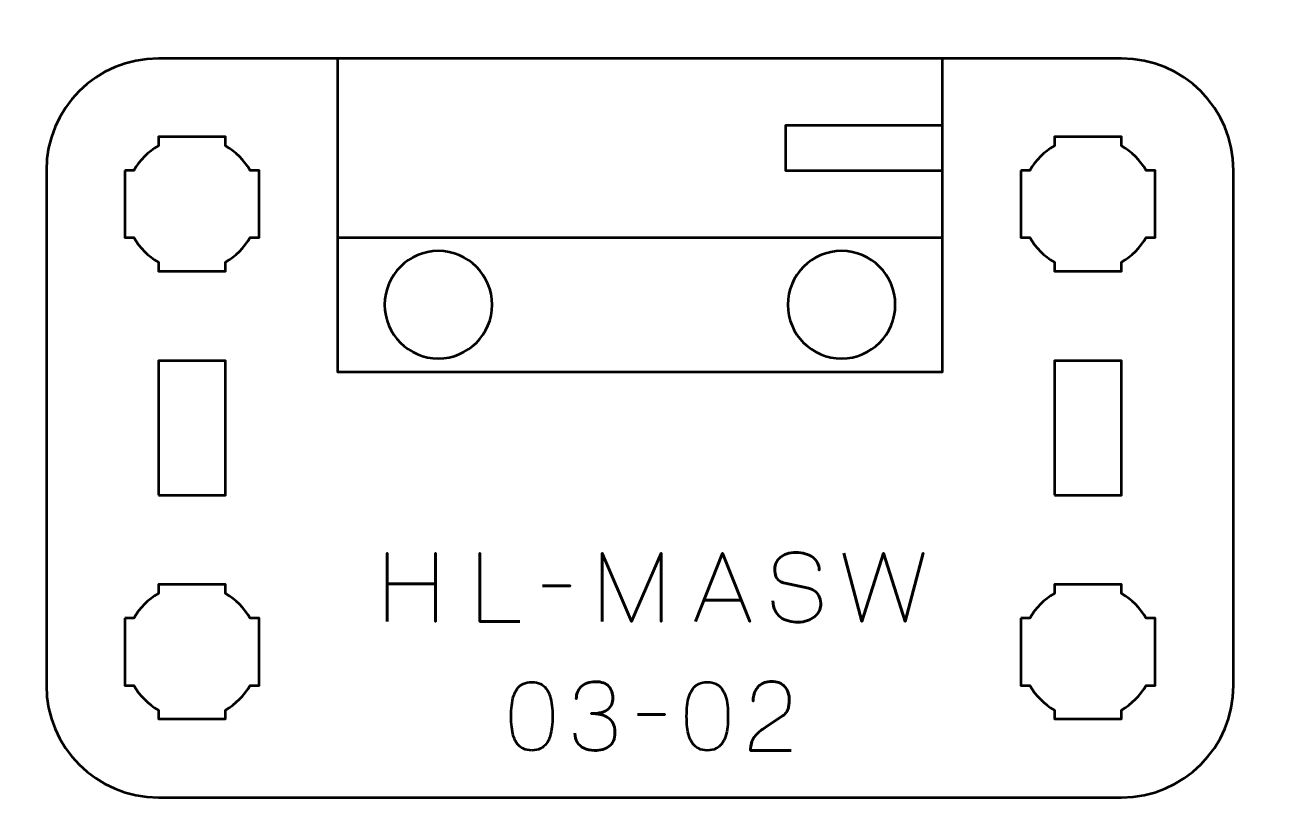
# Model space of a CAD drawing. Header units: centimetres. Extents: x -21 to 0, y -29.7 to 0.
# Drawn here: x -16.95 to -11.4, y -13.38 to -9.85 of the extents above; entities that cross this region are included whole.
import ezdxf

# ---------------------------------------------------------------- set-up
doc = ezdxf.new("R2010")
doc.units = ezdxf.units.CM
doc.header["$MEASUREMENT"] = 0
doc.layers.add('Layer 1', color=7, linetype='Continuous')

msp = doc.modelspace()

# ---------------------------------------------------------------- linework, layer by layer
at = {"layer": 'Layer 1', "lineweight": 53}
for points in [[(-16.35, -11.95), (-16.05, -11.95), (-16.05, -11.35), (-16.35, -11.35), (-16.35, -11.95)], [(-12.35, -11.95), (-12.05, -11.95), (-12.05, -11.35), (-12.35, -11.35), (-12.35, -11.95)]]:
    msp.add_lwpolyline(points, close=True, dxfattribs=at)
at = {"layer": 'Layer 1', "color": 1, "lineweight": 53}
msp.add_open_spline([(-21.00003, -29.19995), (-21.00003, -29.19995), (-21.00003, -2.89992), (-21.00003, -2.89992), (-21.00003, -2.89992), (-21.00003, -2.81709), (-20.93286, -2.74992), (-20.85003, -2.74992), (-20.85003, -2.74992), (-20.7672, -2.74992), (-20.70003, -2.68275), (-20.70003, -2.59992), (-20.70003, -2.59992), (-20.70003, -2.51709), (-20.7672, -2.44992), (-20.85003, -2.44992), (-20.85003, -2.44992), (-20.93286, -2.44992), (-21.00003, -2.38275), (-21.00003, -2.29992), (-21.00003, -2.29992), (-21.00003, -2.21709), (-20.93286, -2.14992), (-20.85003, -2.14992), (-20.85003, -2.14992), (-20.7672, -2.14992), (-20.70003, -2.08275), (-20.70003, -1.99992), (-20.70003, -1.99992), (-20.70003, -1.91709), (-20.7672, -1.84992), (-20.85003, -1.84992), (-20.85003, -1.84992), (-20.93286, -1.84992), (-21.00003, -1.78275), (-21.00003, -1.69992), (-21.00003, -1.69992), (-21.00003, -1.61709), (-20.93286, -1.54992), (-20.85003, -1.54992), (-20.85003, -1.54992), (-20.7672, -1.54992), (-20.70003, -1.48275), (-20.70003, -1.39992), (-20.70003, -1.39992), (-20.70003, -1.31709), (-20.7672, -1.24992), (-20.85003, -1.24992), (-20.85003, -1.24992), (-20.93286, -1.24992), (-21.00003, -1.18275), (-21.00003, -1.09992), (-21.00003, -1.09992), (-21.00003, -1.09992), (-21.00003, -0.49992), (-21.00003, -0.49992), (-21.00003, -0.49992), (-21.00003, -0.22295), (-20.77694, 0.00004), (-20.49994, 0.00004), (-20.49994, 0.00004), (-20.49994, 0.00004), (-0.50008, 0.00004), (-0.50008, 0.00004), (-0.50008, 0.00004), (-0.22294, 0.00004), (0.00002, -0.22295), (0.00002, -0.49992), (0.00002, -0.49992), (0.00002, -0.49992), (0.00002, -29.19995), (0.00002, -29.19995), (0.00002, -29.19995), (0.00002, -29.47695), (-0.22294, -29.70004), (-0.50008, -29.70004), (-0.50008, -29.70004), (-0.50008, -29.70004), (-20.49994, -29.70004), (-20.49994, -29.70004), (-20.49994, -29.70004), (-20.77694, -29.70004), (-21.00003, -29.47695), (-21.00003, -29.19995)], degree=3, knots=[0, 0, 0, 0, 0.047619, 0.047619, 0.047619, 0.047619, 0.0952381, 0.0952381, 0.0952381, 0.0952381, 0.1428571, 0.1428571, 0.1428571, 0.1428571, 0.1904762, 0.1904762, 0.1904762, 0.1904762, 0.2380952, 0.2380952, 0.2380952, 0.2380952, 0.2857143, 0.2857143, 0.2857143, 0.2857143, 0.3333333, 0.3333333, 0.3333333, 0.3333333, 0.3809524, 0.3809524, 0.3809524, 0.3809524, 0.4285714, 0.4285714, 0.4285714, 0.4285714, 0.4761905, 0.4761905, 0.4761905, 0.4761905, 0.5238095, 0.5238095, 0.5238095, 0.5238095, 0.5714286, 0.5714286, 0.5714286, 0.5714286, 0.6190476, 0.6190476, 0.6190476, 0.6190476, 0.6666667, 0.6666667, 0.6666667, 0.6666667, 0.7142857, 0.7142857, 0.7142857, 0.7142857, 0.7619048, 0.7619048, 0.7619048, 0.7619048, 0.8095238, 0.8095238, 0.8095238, 0.8095238, 0.8571429, 0.8571429, 0.8571429, 0.8571429, 0.9047619, 0.9047619, 0.9047619, 0.9047619, 0.952381, 0.952381, 0.952381, 0.952381, 1, 1, 1, 1], dxfattribs=at)
at = {"layer": 'Layer 1', "color": 3, "lineweight": 53}
msp.add_open_spline([(-16.85, -12.8), (-16.85, -12.8), (-16.85, -10.5), (-16.85, -10.5), (-16.85, -10.5), (-16.85, -10.22391), (-16.62609, -10), (-16.35, -10), (-16.35, -10), (-16.35, -10), (-12.05, -10), (-12.05, -10), (-12.05, -10), (-11.77391, -10), (-11.55, -10.22391), (-11.55, -10.5), (-11.55, -10.5), (-11.55, -10.5), (-11.55, -12.8), (-11.55, -12.8), (-11.55, -12.8), (-11.55, -13.07609), (-11.77391, -13.3), (-12.05, -13.3), (-12.05, -13.3), (-12.05, -13.3), (-16.35, -13.3), (-16.35, -13.3), (-16.35, -13.3), (-16.62609, -13.3), (-16.85, -13.07609), (-16.85, -12.8)], degree=3, knots=[0, 0, 0, 0, 0.125, 0.125, 0.125, 0.125, 0.25, 0.25, 0.25, 0.25, 0.375, 0.375, 0.375, 0.375, 0.5, 0.5, 0.5, 0.5, 0.625, 0.625, 0.625, 0.625, 0.75, 0.75, 0.75, 0.75, 0.875, 0.875, 0.875, 0.875, 1, 1, 1, 1], dxfattribs=at)
at = {"layer": 'Layer 1', "color": 5, "lineweight": 53}
for points, knots in [([(-12.85, -10), (-12.85, -10), (-12.85, -11.4), (-12.85, -11.4), (-12.85, -11.4), (-12.85, -11.4), (-15.55, -11.4), (-15.55, -11.4), (-15.55, -11.4), (-15.55, -11.4), (-15.55, -10), (-15.55, -10), (-15.55, -10), (-15.55, -10), (-12.85, -10), (-12.85, -10)], [0, 0, 0, 0, 0.25, 0.25, 0.25, 0.25, 0.5, 0.5, 0.5, 0.5, 0.75, 0.75, 0.75, 0.75, 1, 1, 1, 1]), ([(-12.85, -10), (-12.85, -10), (-12.85, -10.8), (-12.85, -10.8), (-12.85, -10.8), (-12.85, -10.8), (-15.55, -10.8), (-15.55, -10.8), (-15.55, -10.8), (-15.55, -10.8), (-15.55, -10), (-15.55, -10), (-15.55, -10), (-15.55, -10), (-12.85, -10), (-12.85, -10)], [0, 0, 0, 0, 0.25, 0.25, 0.25, 0.25, 0.5, 0.5, 0.5, 0.5, 0.75, 0.75, 0.75, 0.75, 1, 1, 1, 1]), ([(-12.85, -10.3), (-12.85, -10.3), (-12.85, -10.5), (-12.85, -10.5), (-12.85, -10.5), (-12.85, -10.5), (-13.55, -10.5), (-13.55, -10.5), (-13.55, -10.5), (-13.55, -10.5), (-13.55, -10.3), (-13.55, -10.3), (-13.55, -10.3), (-13.55, -10.3), (-12.85, -10.3), (-12.85, -10.3)], [0, 0, 0, 0, 0.25, 0.25, 0.25, 0.25, 0.5, 0.5, 0.5, 0.5, 0.75, 0.75, 0.75, 0.75, 1, 1, 1, 1]), ([(-15.32817, -12.51494), (-15.32817, -12.51494), (-15.32817, -12.34603), (-15.32817, -12.34603), (-15.32817, -12.34603), (-15.32817, -12.34603), (-15.1127, -12.34603), (-15.1127, -12.34603), (-15.1127, -12.34603), (-15.1127, -12.34603), (-15.1127, -12.51494), (-15.1127, -12.51494), (-15.1127, -12.51494), (-15.1127, -12.51494), (-15.1127, -12.21014), (-15.1127, -12.21014), (-15.1127, -12.21014), (-15.1127, -12.21014), (-15.1127, -12.34603), (-15.1127, -12.34603), (-15.1127, -12.34603), (-15.1127, -12.34603), (-15.32817, -12.34603), (-15.32817, -12.34603), (-15.32817, -12.34603), (-15.32817, -12.34603), (-15.32817, -12.21014), (-15.32817, -12.21014), (-15.32817, -12.21014), (-15.32817, -12.21014), (-15.32817, -12.51494), (-15.32817, -12.51494)], [0, 0, 0, 0, 0.125, 0.125, 0.125, 0.125, 0.25, 0.25, 0.25, 0.25, 0.375, 0.375, 0.375, 0.375, 0.5, 0.5, 0.5, 0.5, 0.625, 0.625, 0.625, 0.625, 0.75, 0.75, 0.75, 0.75, 0.875, 0.875, 0.875, 0.875, 1, 1, 1, 1]), ([(-14.73678, -12.51494), (-14.73678, -12.51494), (-14.915, -12.51494), (-14.915, -12.51494), (-14.915, -12.51494), (-14.915, -12.51494), (-14.915, -12.20972), (-14.915, -12.20972), (-14.915, -12.20972), (-14.915, -12.20972), (-14.915, -12.51494), (-14.915, -12.51494), (-14.915, -12.51494), (-14.915, -12.51494), (-14.73678, -12.51494), (-14.73678, -12.51494)], [0, 0, 0, 0, 0.25, 0.25, 0.25, 0.25, 0.5, 0.5, 0.5, 0.5, 0.75, 0.75, 0.75, 0.75, 1, 1, 1, 1]), ([(-14.36891, -12.51494), (-14.36891, -12.51494), (-14.36891, -12.20972), (-14.36891, -12.20972), (-14.36891, -12.20972), (-14.36891, -12.20972), (-14.23768, -12.51494), (-14.23768, -12.51494), (-14.23768, -12.51494), (-14.23768, -12.51494), (-14.10602, -12.20972), (-14.10602, -12.20972), (-14.10602, -12.20972), (-14.10602, -12.20972), (-14.10602, -12.51494), (-14.10602, -12.51494), (-14.10602, -12.51494), (-14.10602, -12.51494), (-14.10602, -12.20972), (-14.10602, -12.20972), (-14.10602, -12.20972), (-14.10602, -12.20972), (-14.23768, -12.51494), (-14.23768, -12.51494), (-14.23768, -12.51494), (-14.23768, -12.51494), (-14.36891, -12.20972), (-14.36891, -12.20972), (-14.36891, -12.20972), (-14.36891, -12.20972), (-14.36891, -12.51494), (-14.36891, -12.51494)], [0, 0, 0, 0, 0.125, 0.125, 0.125, 0.125, 0.25, 0.25, 0.25, 0.25, 0.375, 0.375, 0.375, 0.375, 0.5, 0.5, 0.5, 0.5, 0.625, 0.625, 0.625, 0.625, 0.75, 0.75, 0.75, 0.75, 0.875, 0.875, 0.875, 0.875, 1, 1, 1, 1]), ([(-13.95193, -12.51494), (-13.95193, -12.51494), (-13.83086, -12.20972), (-13.83086, -12.20972), (-13.83086, -12.20972), (-13.83086, -12.20972), (-13.70936, -12.51494), (-13.70936, -12.51494), (-13.70936, -12.51494), (-13.70936, -12.51494), (-13.83086, -12.20972), (-13.83086, -12.20972), (-13.83086, -12.20972), (-13.83086, -12.20972), (-13.95193, -12.51494), (-13.95193, -12.51494)], [0, 0, 0, 0, 0.25, 0.25, 0.25, 0.25, 0.5, 0.5, 0.5, 0.5, 0.75, 0.75, 0.75, 0.75, 1, 1, 1, 1]), ([(-13.60607, -12.42265), (-13.60593, -12.43952), (-13.60297, -12.45398), (-13.59704, -12.46605), (-13.59704, -12.46605), (-13.59118, -12.47804), (-13.583, -12.48785), (-13.5727, -12.49547), (-13.5727, -12.49547), (-13.56233, -12.50302), (-13.5504, -12.50859), (-13.53693, -12.51219), (-13.53693, -12.51219), (-13.52352, -12.51572), (-13.50913, -12.51748), (-13.49389, -12.51748), (-13.49389, -12.51748), (-13.47851, -12.51741), (-13.46468, -12.51515), (-13.45233, -12.51085), (-13.45233, -12.51085), (-13.44005, -12.50654), (-13.42954, -12.50076), (-13.42072, -12.49349), (-13.42072, -12.49349), (-13.41197, -12.48622), (-13.4052, -12.47811), (-13.4004, -12.46908), (-13.4004, -12.46908), (-13.3956, -12.46005), (-13.39306, -12.45081), (-13.39271, -12.44128), (-13.39271, -12.44128), (-13.39229, -12.42879), (-13.39412, -12.41736), (-13.39814, -12.40706), (-13.39814, -12.40706), (-13.40217, -12.39676), (-13.40838, -12.38815), (-13.41677, -12.3811), (-13.41677, -12.3811), (-13.4251, -12.37404), (-13.43561, -12.3691), (-13.44817, -12.36635), (-13.44817, -12.36635), (-13.44817, -12.36635), (-13.55188, -12.34391), (-13.55188, -12.34391), (-13.55188, -12.34391), (-13.56162, -12.34187), (-13.57002, -12.33841), (-13.57693, -12.33361), (-13.57693, -12.33361), (-13.58385, -12.32875), (-13.58921, -12.32204), (-13.59288, -12.31343), (-13.59288, -12.31343), (-13.59655, -12.3049), (-13.59845, -12.29403), (-13.59845, -12.28084), (-13.59845, -12.28084), (-13.59845, -12.27082), (-13.5964, -12.26137), (-13.59224, -12.25248), (-13.59224, -12.25248), (-13.58815, -12.24359), (-13.58208, -12.23575), (-13.57411, -12.22884), (-13.57411, -12.22884), (-13.56614, -12.222), (-13.55626, -12.21663), (-13.54455, -12.21275), (-13.54455, -12.21275), (-13.53276, -12.2088), (-13.51929, -12.20683), (-13.50405, -12.20676), (-13.50405, -12.20676), (-13.48874, -12.20676), (-13.4747, -12.20852), (-13.46186, -12.21205), (-13.46186, -12.21205), (-13.44909, -12.21558), (-13.43801, -12.22066), (-13.4287, -12.22743), (-13.4287, -12.22743), (-13.41938, -12.2342), (-13.41219, -12.24253), (-13.40725, -12.25226), (-13.40725, -12.25226), (-13.40231, -12.26207), (-13.39998, -12.27329), (-13.40033, -12.28592), (-13.40033, -12.28592), (-13.39998, -12.27329), (-13.40231, -12.26207), (-13.40725, -12.25226), (-13.40725, -12.25226), (-13.41219, -12.24253), (-13.41938, -12.2342), (-13.4287, -12.22743), (-13.4287, -12.22743), (-13.43801, -12.22066), (-13.44909, -12.21558), (-13.46186, -12.21205), (-13.46186, -12.21205), (-13.4747, -12.20852), (-13.48874, -12.20676), (-13.50405, -12.20676), (-13.50405, -12.20676), (-13.51929, -12.20683), (-13.53276, -12.2088), (-13.54455, -12.21275), (-13.54455, -12.21275), (-13.55626, -12.21663), (-13.56614, -12.222), (-13.57411, -12.22884), (-13.57411, -12.22884), (-13.58208, -12.23575), (-13.58815, -12.24359), (-13.59224, -12.25248), (-13.59224, -12.25248), (-13.5964, -12.26137), (-13.59845, -12.27082), (-13.59845, -12.28084), (-13.59845, -12.28084), (-13.59845, -12.29403), (-13.59662, -12.3049), (-13.59309, -12.31336), (-13.59309, -12.31336), (-13.58949, -12.3219), (-13.5842, -12.32853), (-13.57728, -12.3334), (-13.57728, -12.3334), (-13.57037, -12.3382), (-13.5619, -12.34173), (-13.55188, -12.34391), (-13.55188, -12.34391), (-13.55188, -12.34391), (-13.44817, -12.36635), (-13.44817, -12.36635), (-13.44817, -12.36635), (-13.43533, -12.3691), (-13.42474, -12.37404), (-13.41642, -12.3811), (-13.41642, -12.3811), (-13.40802, -12.38815), (-13.40188, -12.39676), (-13.39793, -12.40706), (-13.39793, -12.40706), (-13.39405, -12.41736), (-13.39229, -12.42879), (-13.39271, -12.44128), (-13.39271, -12.44128), (-13.39306, -12.45081), (-13.3956, -12.46005), (-13.4004, -12.46908), (-13.4004, -12.46908), (-13.4052, -12.47811), (-13.41197, -12.48622), (-13.42072, -12.49349), (-13.42072, -12.49349), (-13.42954, -12.50076), (-13.44005, -12.50654), (-13.45233, -12.51085), (-13.45233, -12.51085), (-13.46468, -12.51515), (-13.47851, -12.51741), (-13.49389, -12.51748), (-13.49389, -12.51748), (-13.50913, -12.51748), (-13.52352, -12.51572), (-13.53693, -12.51219), (-13.53693, -12.51219), (-13.5504, -12.50859), (-13.56233, -12.50302), (-13.5727, -12.49547), (-13.5727, -12.49547), (-13.583, -12.48785), (-13.59118, -12.47804), (-13.59704, -12.46605), (-13.59704, -12.46605), (-13.60297, -12.45398), (-13.60593, -12.43952), (-13.60607, -12.42265)], [0, 0, 0, 0, 0.0217391, 0.0217391, 0.0217391, 0.0217391, 0.0434783, 0.0434783, 0.0434783, 0.0434783, 0.0652174, 0.0652174, 0.0652174, 0.0652174, 0.0869565, 0.0869565, 0.0869565, 0.0869565, 0.1086957, 0.1086957, 0.1086957, 0.1086957, 0.1304348, 0.1304348, 0.1304348, 0.1304348, 0.1521739, 0.1521739, 0.1521739, 0.1521739, 0.173913, 0.173913, 0.173913, 0.173913, 0.1956522, 0.1956522, 0.1956522, 0.1956522, 0.2173913, 0.2173913, 0.2173913, 0.2173913, 0.2391304, 0.2391304, 0.2391304, 0.2391304, 0.2608696, 0.2608696, 0.2608696, 0.2608696, 0.2826087, 0.2826087, 0.2826087, 0.2826087, 0.3043478, 0.3043478, 0.3043478, 0.3043478, 0.326087, 0.326087, 0.326087, 0.326087, 0.3478261, 0.3478261, 0.3478261, 0.3478261, 0.3695652, 0.3695652, 0.3695652, 0.3695652, 0.3913043, 0.3913043, 0.3913043, 0.3913043, 0.4130435, 0.4130435, 0.4130435, 0.4130435, 0.4347826, 0.4347826, 0.4347826, 0.4347826, 0.4565217, 0.4565217, 0.4565217, 0.4565217, 0.4782609, 0.4782609, 0.4782609, 0.4782609, 0.5, 0.5, 0.5, 0.5, 0.5217391, 0.5217391, 0.5217391, 0.5217391, 0.5434783, 0.5434783, 0.5434783, 0.5434783, 0.5652174, 0.5652174, 0.5652174, 0.5652174, 0.5869565, 0.5869565, 0.5869565, 0.5869565, 0.6086957, 0.6086957, 0.6086957, 0.6086957, 0.6304348, 0.6304348, 0.6304348, 0.6304348, 0.6521739, 0.6521739, 0.6521739, 0.6521739, 0.673913, 0.673913, 0.673913, 0.673913, 0.6956522, 0.6956522, 0.6956522, 0.6956522, 0.7173913, 0.7173913, 0.7173913, 0.7173913, 0.7391304, 0.7391304, 0.7391304, 0.7391304, 0.7608696, 0.7608696, 0.7608696, 0.7608696, 0.7826087, 0.7826087, 0.7826087, 0.7826087, 0.8043478, 0.8043478, 0.8043478, 0.8043478, 0.826087, 0.826087, 0.826087, 0.826087, 0.8478261, 0.8478261, 0.8478261, 0.8478261, 0.8695652, 0.8695652, 0.8695652, 0.8695652, 0.8913043, 0.8913043, 0.8913043, 0.8913043, 0.9130435, 0.9130435, 0.9130435, 0.9130435, 0.9347826, 0.9347826, 0.9347826, 0.9347826, 0.9565217, 0.9565217, 0.9565217, 0.9565217, 0.9782609, 0.9782609, 0.9782609, 0.9782609, 1, 1, 1, 1]), ([(-13.28984, -12.20972), (-13.28984, -12.20972), (-13.20941, -12.51494), (-13.20941, -12.51494), (-13.20941, -12.51494), (-13.20941, -12.51494), (-13.11247, -12.20972), (-13.11247, -12.20972), (-13.11247, -12.20972), (-13.11247, -12.20972), (-13.01552, -12.51494), (-13.01552, -12.51494), (-13.01552, -12.51494), (-13.01552, -12.51494), (-12.93509, -12.20972), (-12.93509, -12.20972), (-12.93509, -12.20972), (-12.93509, -12.20972), (-13.01552, -12.51494), (-13.01552, -12.51494), (-13.01552, -12.51494), (-13.01552, -12.51494), (-13.11247, -12.20972), (-13.11247, -12.20972), (-13.11247, -12.20972), (-13.11247, -12.20972), (-13.20941, -12.51494), (-13.20941, -12.51494), (-13.20941, -12.51494), (-13.20941, -12.51494), (-13.28984, -12.20972), (-13.28984, -12.20972)], [0, 0, 0, 0, 0.125, 0.125, 0.125, 0.125, 0.25, 0.25, 0.25, 0.25, 0.375, 0.375, 0.375, 0.375, 0.5, 0.5, 0.5, 0.5, 0.625, 0.625, 0.625, 0.625, 0.75, 0.75, 0.75, 0.75, 0.875, 0.875, 0.875, 0.875, 1, 1, 1, 1]), ([(-14.63476, -12.35534), (-14.63476, -12.35534), (-14.51157, -12.35534), (-14.51157, -12.35534), (-14.51157, -12.35534), (-14.51157, -12.35534), (-14.63476, -12.35534), (-14.63476, -12.35534)], [0, 0, 0, 0, 0.5, 0.5, 0.5, 0.5, 1, 1, 1, 1]), ([(-13.91383, -12.41884), (-13.91383, -12.41884), (-13.74789, -12.41884), (-13.74789, -12.41884), (-13.74789, -12.41884), (-13.74789, -12.41884), (-13.91383, -12.41884), (-13.91383, -12.41884)], [0, 0, 0, 0, 0.5, 0.5, 0.5, 0.5, 1, 1, 1, 1]), ([(-14.6828, -13.09025), (-14.66799, -13.09018), (-14.65522, -13.08757), (-14.64456, -13.08249), (-14.64456, -13.08249), (-14.63398, -13.07741), (-14.62516, -13.07014), (-14.61811, -13.0609), (-14.61811, -13.0609), (-14.61112, -13.05159), (-14.60562, -13.04058), (-14.60153, -13.02788), (-14.60153, -13.02788), (-14.5975, -13.01518), (-14.59461, -13.00128), (-14.59299, -12.98604), (-14.59299, -12.98604), (-14.59129, -12.9708), (-14.59045, -12.95478), (-14.59052, -12.93785), (-14.59052, -12.93785), (-14.59045, -12.92099), (-14.59129, -12.90497), (-14.59299, -12.8898), (-14.59299, -12.8898), (-14.59461, -12.87463), (-14.5975, -12.86066), (-14.60153, -12.84796), (-14.60153, -12.84796), (-14.60562, -12.83533), (-14.61112, -12.82433), (-14.61811, -12.81494), (-14.61811, -12.81494), (-14.62516, -12.80563), (-14.63398, -12.79836), (-14.64456, -12.79328), (-14.64456, -12.79328), (-14.65522, -12.78813), (-14.66799, -12.78552), (-14.6828, -12.78545), (-14.6828, -12.78545), (-14.69762, -12.78552), (-14.71039, -12.78813), (-14.72105, -12.79328), (-14.72105, -12.79328), (-14.73163, -12.79836), (-14.74045, -12.80563), (-14.7475, -12.81494), (-14.7475, -12.81494), (-14.75449, -12.82433), (-14.75999, -12.83533), (-14.76408, -12.84796), (-14.76408, -12.84796), (-14.76811, -12.86066), (-14.771, -12.87463), (-14.77262, -12.8898), (-14.77262, -12.8898), (-14.77431, -12.90497), (-14.77516, -12.92099), (-14.77509, -12.93785), (-14.77509, -12.93785), (-14.77516, -12.95478), (-14.77431, -12.9708), (-14.77262, -12.98604), (-14.77262, -12.98604), (-14.771, -13.00128), (-14.76811, -13.01518), (-14.76408, -13.02788), (-14.76408, -13.02788), (-14.75999, -13.04058), (-14.75449, -13.05159), (-14.7475, -13.0609), (-14.7475, -13.0609), (-14.74045, -13.07014), (-14.73163, -13.07741), (-14.72105, -13.08249), (-14.72105, -13.08249), (-14.71039, -13.08757), (-14.69762, -13.09018), (-14.6828, -13.09025)], [0, 0, 0, 0, 0.05, 0.05, 0.05, 0.05, 0.1, 0.1, 0.1, 0.1, 0.15, 0.15, 0.15, 0.15, 0.2, 0.2, 0.2, 0.2, 0.25, 0.25, 0.25, 0.25, 0.3, 0.3, 0.3, 0.3, 0.35, 0.35, 0.35, 0.35, 0.4, 0.4, 0.4, 0.4, 0.45, 0.45, 0.45, 0.45, 0.5, 0.5, 0.5, 0.5, 0.55, 0.55, 0.55, 0.55, 0.6, 0.6, 0.6, 0.6, 0.65, 0.65, 0.65, 0.65, 0.7, 0.7, 0.7, 0.7, 0.75, 0.75, 0.75, 0.75, 0.8, 0.8, 0.8, 0.8, 0.85, 0.85, 0.85, 0.85, 0.9, 0.9, 0.9, 0.9, 0.95, 0.95, 0.95, 0.95, 1, 1, 1, 1]), ([(-14.6828, -13.09025), (-14.66799, -13.09018), (-14.65522, -13.08757), (-14.64456, -13.08249), (-14.64456, -13.08249), (-14.63398, -13.07741), (-14.62516, -13.07014), (-14.61811, -13.0609), (-14.61811, -13.0609), (-14.61112, -13.05159), (-14.60562, -13.04058), (-14.60153, -13.02788), (-14.60153, -13.02788), (-14.5975, -13.01518), (-14.59461, -13.00128), (-14.59299, -12.98604), (-14.59299, -12.98604), (-14.59129, -12.9708), (-14.59045, -12.95478), (-14.59052, -12.93785), (-14.59052, -12.93785), (-14.59045, -12.92099), (-14.59129, -12.90497), (-14.59299, -12.8898), (-14.59299, -12.8898), (-14.59461, -12.87463), (-14.5975, -12.86066), (-14.60153, -12.84796), (-14.60153, -12.84796), (-14.60562, -12.83533), (-14.61112, -12.82433), (-14.61811, -12.81494), (-14.61811, -12.81494), (-14.62516, -12.80563), (-14.63398, -12.79836), (-14.64456, -12.79328), (-14.64456, -12.79328), (-14.65522, -12.78813), (-14.66799, -12.78552), (-14.6828, -12.78545), (-14.6828, -12.78545), (-14.69762, -12.78552), (-14.71039, -12.78813), (-14.72105, -12.79328), (-14.72105, -12.79328), (-14.73163, -12.79836), (-14.74045, -12.80563), (-14.7475, -12.81494), (-14.7475, -12.81494), (-14.75449, -12.82433), (-14.75999, -12.83533), (-14.76408, -12.84796), (-14.76408, -12.84796), (-14.76811, -12.86066), (-14.771, -12.87463), (-14.77262, -12.8898), (-14.77262, -12.8898), (-14.77431, -12.90497), (-14.77516, -12.92099), (-14.77509, -12.93785), (-14.77509, -12.93785), (-14.77516, -12.95478), (-14.77431, -12.9708), (-14.77262, -12.98604), (-14.77262, -12.98604), (-14.771, -13.00128), (-14.76811, -13.01518), (-14.76408, -13.02788), (-14.76408, -13.02788), (-14.75999, -13.04058), (-14.75449, -13.05159), (-14.7475, -13.0609), (-14.7475, -13.0609), (-14.74045, -13.07014), (-14.73163, -13.07741), (-14.72105, -13.08249), (-14.72105, -13.08249), (-14.71039, -13.08757), (-14.69762, -13.09018), (-14.6828, -13.09025)], [0, 0, 0, 0, 0.05, 0.05, 0.05, 0.05, 0.1, 0.1, 0.1, 0.1, 0.15, 0.15, 0.15, 0.15, 0.2, 0.2, 0.2, 0.2, 0.25, 0.25, 0.25, 0.25, 0.3, 0.3, 0.3, 0.3, 0.35, 0.35, 0.35, 0.35, 0.4, 0.4, 0.4, 0.4, 0.45, 0.45, 0.45, 0.45, 0.5, 0.5, 0.5, 0.5, 0.55, 0.55, 0.55, 0.55, 0.6, 0.6, 0.6, 0.6, 0.65, 0.65, 0.65, 0.65, 0.7, 0.7, 0.7, 0.7, 0.75, 0.75, 0.75, 0.75, 0.8, 0.8, 0.8, 0.8, 0.85, 0.85, 0.85, 0.85, 0.9, 0.9, 0.9, 0.9, 0.95, 0.95, 0.95, 0.95, 1, 1, 1, 1]), ([(-14.49019, -13.01363), (-14.49012, -13.02887), (-14.48659, -13.04213), (-14.47961, -13.05363), (-14.47961, -13.05363), (-14.47262, -13.06506), (-14.46267, -13.07402), (-14.44969, -13.08044), (-14.44969, -13.08044), (-14.43671, -13.08686), (-14.42112, -13.09011), (-14.40298, -13.09025), (-14.40298, -13.09025), (-14.38937, -13.09025), (-14.37702, -13.08884), (-14.3658, -13.08588), (-14.3658, -13.08588), (-14.35465, -13.08291), (-14.34506, -13.07833), (-14.33694, -13.07205), (-14.33694, -13.07205), (-14.32883, -13.06577), (-14.32262, -13.05765), (-14.31818, -13.04778), (-14.31818, -13.04778), (-14.3138, -13.03783), (-14.31162, -13.0259), (-14.31155, -13.01193), (-14.31155, -13.01193), (-14.31147, -12.99331), (-14.31528, -12.97757), (-14.32283, -12.9648), (-14.32283, -12.9648), (-14.33038, -12.95203), (-14.3421, -12.94244), (-14.35783, -12.93588), (-14.35783, -12.93588), (-14.37356, -12.92931), (-14.39374, -12.926), (-14.41822, -12.926), (-14.41822, -12.926), (-14.39995, -12.92607), (-14.38464, -12.92438), (-14.37215, -12.92092), (-14.37215, -12.92092), (-14.35973, -12.91746), (-14.34979, -12.91259), (-14.34231, -12.90624), (-14.34231, -12.90624), (-14.33483, -12.89996), (-14.3294, -12.89248), (-14.32615, -12.88388), (-14.32615, -12.88388), (-14.32283, -12.87534), (-14.32121, -12.86596), (-14.32128, -12.85573), (-14.32128, -12.85573), (-14.32121, -12.84549), (-14.32262, -12.83604), (-14.32544, -12.82729), (-14.32544, -12.82729), (-14.3282, -12.81854), (-14.33271, -12.81085), (-14.33885, -12.80429), (-14.33885, -12.80429), (-14.34499, -12.79773), (-14.3531, -12.79258), (-14.36305, -12.78891), (-14.36305, -12.78891), (-14.37307, -12.78524), (-14.38528, -12.78341), (-14.3996, -12.78334), (-14.3996, -12.78334), (-14.41385, -12.78341), (-14.42634, -12.78552), (-14.43692, -12.78962), (-14.43692, -12.78962), (-14.44758, -12.79371), (-14.45632, -12.79928), (-14.46338, -12.80641), (-14.46338, -12.80641), (-14.47036, -12.81353), (-14.47559, -12.82165), (-14.47904, -12.83082), (-14.47904, -12.83082), (-14.48257, -12.83999), (-14.48426, -12.84973), (-14.48426, -12.85996), (-14.48426, -12.85996), (-14.48426, -12.84973), (-14.48257, -12.83999), (-14.47904, -12.83082), (-14.47904, -12.83082), (-14.47559, -12.82165), (-14.47036, -12.81353), (-14.46338, -12.80641), (-14.46338, -12.80641), (-14.45632, -12.79928), (-14.44758, -12.79371), (-14.43692, -12.78962), (-14.43692, -12.78962), (-14.42634, -12.78552), (-14.41385, -12.78341), (-14.3996, -12.78334), (-14.3996, -12.78334), (-14.38528, -12.78341), (-14.37307, -12.78524), (-14.36305, -12.78891), (-14.36305, -12.78891), (-14.3531, -12.79258), (-14.34499, -12.79773), (-14.33885, -12.80429), (-14.33885, -12.80429), (-14.33271, -12.81085), (-14.3282, -12.81854), (-14.32544, -12.82729), (-14.32544, -12.82729), (-14.32262, -12.83604), (-14.32121, -12.84549), (-14.32128, -12.85573), (-14.32128, -12.85573), (-14.32121, -12.86596), (-14.32283, -12.87534), (-14.32615, -12.88388), (-14.32615, -12.88388), (-14.3294, -12.89248), (-14.33483, -12.89996), (-14.34231, -12.90624), (-14.34231, -12.90624), (-14.34979, -12.91259), (-14.35973, -12.91746), (-14.37215, -12.92092), (-14.37215, -12.92092), (-14.38464, -12.92438), (-14.39995, -12.92607), (-14.41822, -12.926), (-14.41822, -12.926), (-14.39374, -12.926), (-14.37356, -12.92931), (-14.35783, -12.93588), (-14.35783, -12.93588), (-14.3421, -12.94244), (-14.33038, -12.95203), (-14.32283, -12.9648), (-14.32283, -12.9648), (-14.31528, -12.97757), (-14.31147, -12.99331), (-14.31155, -13.01193), (-14.31155, -13.01193), (-14.31162, -13.0259), (-14.3138, -13.03783), (-14.31818, -13.04778), (-14.31818, -13.04778), (-14.32262, -13.05765), (-14.32883, -13.06577), (-14.33694, -13.07205), (-14.33694, -13.07205), (-14.34506, -13.07833), (-14.35465, -13.08291), (-14.3658, -13.08588), (-14.3658, -13.08588), (-14.37702, -13.08884), (-14.38937, -13.09025), (-14.40298, -13.09025), (-14.40298, -13.09025), (-14.42112, -13.09011), (-14.43671, -13.08686), (-14.44969, -13.08044), (-14.44969, -13.08044), (-14.46267, -13.07402), (-14.47262, -13.06506), (-14.47961, -13.05363), (-14.47961, -13.05363), (-14.48659, -13.04213), (-14.49012, -13.02887), (-14.49019, -13.01363)], [0, 0, 0, 0, 0.0227273, 0.0227273, 0.0227273, 0.0227273, 0.0454545, 0.0454545, 0.0454545, 0.0454545, 0.0681818, 0.0681818, 0.0681818, 0.0681818, 0.0909091, 0.0909091, 0.0909091, 0.0909091, 0.1136364, 0.1136364, 0.1136364, 0.1136364, 0.1363636, 0.1363636, 0.1363636, 0.1363636, 0.1590909, 0.1590909, 0.1590909, 0.1590909, 0.1818182, 0.1818182, 0.1818182, 0.1818182, 0.2045455, 0.2045455, 0.2045455, 0.2045455, 0.2272727, 0.2272727, 0.2272727, 0.2272727, 0.25, 0.25, 0.25, 0.25, 0.2727273, 0.2727273, 0.2727273, 0.2727273, 0.2954545, 0.2954545, 0.2954545, 0.2954545, 0.3181818, 0.3181818, 0.3181818, 0.3181818, 0.3409091, 0.3409091, 0.3409091, 0.3409091, 0.3636364, 0.3636364, 0.3636364, 0.3636364, 0.3863636, 0.3863636, 0.3863636, 0.3863636, 0.4090909, 0.4090909, 0.4090909, 0.4090909, 0.4318182, 0.4318182, 0.4318182, 0.4318182, 0.4545455, 0.4545455, 0.4545455, 0.4545455, 0.4772727, 0.4772727, 0.4772727, 0.4772727, 0.5, 0.5, 0.5, 0.5, 0.5227273, 0.5227273, 0.5227273, 0.5227273, 0.5454545, 0.5454545, 0.5454545, 0.5454545, 0.5681818, 0.5681818, 0.5681818, 0.5681818, 0.5909091, 0.5909091, 0.5909091, 0.5909091, 0.6136364, 0.6136364, 0.6136364, 0.6136364, 0.6363636, 0.6363636, 0.6363636, 0.6363636, 0.6590909, 0.6590909, 0.6590909, 0.6590909, 0.6818182, 0.6818182, 0.6818182, 0.6818182, 0.7045455, 0.7045455, 0.7045455, 0.7045455, 0.7272727, 0.7272727, 0.7272727, 0.7272727, 0.75, 0.75, 0.75, 0.75, 0.7727273, 0.7727273, 0.7727273, 0.7727273, 0.7954545, 0.7954545, 0.7954545, 0.7954545, 0.8181818, 0.8181818, 0.8181818, 0.8181818, 0.8409091, 0.8409091, 0.8409091, 0.8409091, 0.8636364, 0.8636364, 0.8636364, 0.8636364, 0.8863636, 0.8863636, 0.8863636, 0.8863636, 0.9090909, 0.9090909, 0.9090909, 0.9090909, 0.9318182, 0.9318182, 0.9318182, 0.9318182, 0.9545455, 0.9545455, 0.9545455, 0.9545455, 0.9772727, 0.9772727, 0.9772727, 0.9772727, 1, 1, 1, 1]), ([(-13.89922, -13.09025), (-13.88441, -13.09018), (-13.87164, -13.08757), (-13.86098, -13.08249), (-13.86098, -13.08249), (-13.8504, -13.07741), (-13.84158, -13.07014), (-13.83453, -13.0609), (-13.83453, -13.0609), (-13.82754, -13.05159), (-13.82204, -13.04058), (-13.81795, -13.02788), (-13.81795, -13.02788), (-13.81392, -13.01518), (-13.81103, -13.00128), (-13.80941, -12.98604), (-13.80941, -12.98604), (-13.80771, -12.9708), (-13.80687, -12.95478), (-13.80694, -12.93785), (-13.80694, -12.93785), (-13.80687, -12.92099), (-13.80771, -12.90497), (-13.80941, -12.8898), (-13.80941, -12.8898), (-13.81103, -12.87463), (-13.81392, -12.86066), (-13.81795, -12.84796), (-13.81795, -12.84796), (-13.82204, -12.83533), (-13.82754, -12.82433), (-13.83453, -12.81494), (-13.83453, -12.81494), (-13.84158, -12.80563), (-13.8504, -12.79836), (-13.86098, -12.79328), (-13.86098, -12.79328), (-13.87164, -12.78813), (-13.88441, -12.78552), (-13.89922, -12.78545), (-13.89922, -12.78545), (-13.91404, -12.78552), (-13.92681, -12.78813), (-13.93747, -12.79328), (-13.93747, -12.79328), (-13.94805, -12.79836), (-13.95687, -12.80563), (-13.96392, -12.81494), (-13.96392, -12.81494), (-13.97091, -12.82433), (-13.97641, -12.83533), (-13.9805, -12.84796), (-13.9805, -12.84796), (-13.98453, -12.86066), (-13.98742, -12.87463), (-13.98904, -12.8898), (-13.98904, -12.8898), (-13.99073, -12.90497), (-13.99158, -12.92099), (-13.99151, -12.93785), (-13.99151, -12.93785), (-13.99158, -12.95478), (-13.99073, -12.9708), (-13.98904, -12.98604), (-13.98904, -12.98604), (-13.98742, -13.00128), (-13.98453, -13.01518), (-13.9805, -13.02788), (-13.9805, -13.02788), (-13.97641, -13.04058), (-13.97091, -13.05159), (-13.96392, -13.0609), (-13.96392, -13.0609), (-13.95687, -13.07014), (-13.94805, -13.07741), (-13.93747, -13.08249), (-13.93747, -13.08249), (-13.92681, -13.08757), (-13.91404, -13.09018), (-13.89922, -13.09025)], [0, 0, 0, 0, 0.05, 0.05, 0.05, 0.05, 0.1, 0.1, 0.1, 0.1, 0.15, 0.15, 0.15, 0.15, 0.2, 0.2, 0.2, 0.2, 0.25, 0.25, 0.25, 0.25, 0.3, 0.3, 0.3, 0.3, 0.35, 0.35, 0.35, 0.35, 0.4, 0.4, 0.4, 0.4, 0.45, 0.45, 0.45, 0.45, 0.5, 0.5, 0.5, 0.5, 0.55, 0.55, 0.55, 0.55, 0.6, 0.6, 0.6, 0.6, 0.65, 0.65, 0.65, 0.65, 0.7, 0.7, 0.7, 0.7, 0.75, 0.75, 0.75, 0.75, 0.8, 0.8, 0.8, 0.8, 0.85, 0.85, 0.85, 0.85, 0.9, 0.9, 0.9, 0.9, 0.95, 0.95, 0.95, 0.95, 1, 1, 1, 1]), ([(-13.89922, -13.09025), (-13.88441, -13.09018), (-13.87164, -13.08757), (-13.86098, -13.08249), (-13.86098, -13.08249), (-13.8504, -13.07741), (-13.84158, -13.07014), (-13.83453, -13.0609), (-13.83453, -13.0609), (-13.82754, -13.05159), (-13.82204, -13.04058), (-13.81795, -13.02788), (-13.81795, -13.02788), (-13.81392, -13.01518), (-13.81103, -13.00128), (-13.80941, -12.98604), (-13.80941, -12.98604), (-13.80771, -12.9708), (-13.80687, -12.95478), (-13.80694, -12.93785), (-13.80694, -12.93785), (-13.80687, -12.92099), (-13.80771, -12.90497), (-13.80941, -12.8898), (-13.80941, -12.8898), (-13.81103, -12.87463), (-13.81392, -12.86066), (-13.81795, -12.84796), (-13.81795, -12.84796), (-13.82204, -12.83533), (-13.82754, -12.82433), (-13.83453, -12.81494), (-13.83453, -12.81494), (-13.84158, -12.80563), (-13.8504, -12.79836), (-13.86098, -12.79328), (-13.86098, -12.79328), (-13.87164, -12.78813), (-13.88441, -12.78552), (-13.89922, -12.78545), (-13.89922, -12.78545), (-13.91404, -12.78552), (-13.92681, -12.78813), (-13.93747, -12.79328), (-13.93747, -12.79328), (-13.94805, -12.79836), (-13.95687, -12.80563), (-13.96392, -12.81494), (-13.96392, -12.81494), (-13.97091, -12.82433), (-13.97641, -12.83533), (-13.9805, -12.84796), (-13.9805, -12.84796), (-13.98453, -12.86066), (-13.98742, -12.87463), (-13.98904, -12.8898), (-13.98904, -12.8898), (-13.99073, -12.90497), (-13.99158, -12.92099), (-13.99151, -12.93785), (-13.99151, -12.93785), (-13.99158, -12.95478), (-13.99073, -12.9708), (-13.98904, -12.98604), (-13.98904, -12.98604), (-13.98742, -13.00128), (-13.98453, -13.01518), (-13.9805, -13.02788), (-13.9805, -13.02788), (-13.97641, -13.04058), (-13.97091, -13.05159), (-13.96392, -13.0609), (-13.96392, -13.0609), (-13.95687, -13.07014), (-13.94805, -13.07741), (-13.93747, -13.08249), (-13.93747, -13.08249), (-13.92681, -13.08757), (-13.91404, -13.09018), (-13.89922, -13.09025)], [0, 0, 0, 0, 0.05, 0.05, 0.05, 0.05, 0.1, 0.1, 0.1, 0.1, 0.15, 0.15, 0.15, 0.15, 0.2, 0.2, 0.2, 0.2, 0.25, 0.25, 0.25, 0.25, 0.3, 0.3, 0.3, 0.3, 0.35, 0.35, 0.35, 0.35, 0.4, 0.4, 0.4, 0.4, 0.45, 0.45, 0.45, 0.45, 0.5, 0.5, 0.5, 0.5, 0.55, 0.55, 0.55, 0.55, 0.6, 0.6, 0.6, 0.6, 0.65, 0.65, 0.65, 0.65, 0.7, 0.7, 0.7, 0.7, 0.75, 0.75, 0.75, 0.75, 0.8, 0.8, 0.8, 0.8, 0.85, 0.85, 0.85, 0.85, 0.9, 0.9, 0.9, 0.9, 0.95, 0.95, 0.95, 0.95, 1, 1, 1, 1]), ([(-13.525, -13.09025), (-13.525, -13.09025), (-13.70661, -13.09025), (-13.70661, -13.09025), (-13.70661, -13.09025), (-13.70626, -13.07797), (-13.70471, -13.06711), (-13.70209, -13.05779), (-13.70209, -13.05779), (-13.69941, -13.04848), (-13.69582, -13.0403), (-13.69137, -13.03324), (-13.69137, -13.03324), (-13.68685, -13.02619), (-13.6817, -13.01991), (-13.67585, -13.0144), (-13.67585, -13.0144), (-13.66999, -13.00883), (-13.66371, -13.00375), (-13.65694, -12.99895), (-13.65694, -12.99895), (-13.65017, -12.99422), (-13.64318, -12.9895), (-13.63591, -12.98484), (-13.63591, -12.98484), (-13.63591, -12.98484), (-13.56352, -12.93658), (-13.56352, -12.93658), (-13.56352, -12.93658), (-13.55612, -12.93136), (-13.55033, -12.92565), (-13.54624, -12.91951), (-13.54624, -12.91951), (-13.54208, -12.91337), (-13.53918, -12.90688), (-13.53742, -12.90003), (-13.53742, -12.90003), (-13.53573, -12.89326), (-13.53467, -12.88628), (-13.53432, -12.87922), (-13.53432, -12.87922), (-13.53396, -12.87209), (-13.53382, -12.86497), (-13.53389, -12.85784), (-13.53389, -12.85784), (-13.53389, -12.85199), (-13.53467, -12.84571), (-13.53622, -12.83893), (-13.53622, -12.83893), (-13.53784, -12.83223), (-13.54038, -12.82553), (-13.54398, -12.8189), (-13.54398, -12.8189), (-13.54758, -12.81226), (-13.55238, -12.8062), (-13.55837, -12.80069), (-13.55837, -12.80069), (-13.56437, -12.79526), (-13.57178, -12.79089), (-13.5806, -12.78757), (-13.5806, -12.78757), (-13.58942, -12.78425), (-13.59979, -12.78256), (-13.61178, -12.78249), (-13.61178, -12.78249), (-13.62385, -12.78256), (-13.6345, -12.78425), (-13.64368, -12.7875), (-13.64368, -12.7875), (-13.65285, -12.79074), (-13.66068, -12.79526), (-13.66717, -12.80097), (-13.66717, -12.80097), (-13.67366, -12.80669), (-13.67888, -12.81332), (-13.68297, -12.82073), (-13.68297, -12.82073), (-13.68707, -12.82814), (-13.69003, -12.83604), (-13.69193, -12.84437), (-13.69193, -12.84437), (-13.69384, -12.85269), (-13.69476, -12.86116), (-13.69476, -12.8697), (-13.69476, -12.8697), (-13.69476, -12.86116), (-13.69384, -12.85269), (-13.69193, -12.84437), (-13.69193, -12.84437), (-13.69003, -12.83604), (-13.68707, -12.82814), (-13.68297, -12.82073), (-13.68297, -12.82073), (-13.67888, -12.81332), (-13.67366, -12.80669), (-13.66717, -12.80097), (-13.66717, -12.80097), (-13.66068, -12.79526), (-13.65285, -12.79074), (-13.64368, -12.7875), (-13.64368, -12.7875), (-13.6345, -12.78425), (-13.62385, -12.78256), (-13.61178, -12.78249), (-13.61178, -12.78249), (-13.59979, -12.78256), (-13.58942, -12.78425), (-13.5806, -12.78757), (-13.5806, -12.78757), (-13.57178, -12.79089), (-13.56437, -12.79526), (-13.55837, -12.80069), (-13.55837, -12.80069), (-13.55238, -12.8062), (-13.54758, -12.81226), (-13.54398, -12.8189), (-13.54398, -12.8189), (-13.54038, -12.82553), (-13.53784, -12.83223), (-13.53622, -12.83893), (-13.53622, -12.83893), (-13.53467, -12.84571), (-13.53389, -12.85199), (-13.53389, -12.85784), (-13.53389, -12.85784), (-13.53382, -12.86497), (-13.53396, -12.87209), (-13.53432, -12.87922), (-13.53432, -12.87922), (-13.53467, -12.88628), (-13.53573, -12.89326), (-13.53742, -12.90003), (-13.53742, -12.90003), (-13.53918, -12.90688), (-13.54208, -12.91337), (-13.54624, -12.91951), (-13.54624, -12.91951), (-13.55033, -12.92565), (-13.55612, -12.93136), (-13.56352, -12.93658), (-13.56352, -12.93658), (-13.56352, -12.93658), (-13.63591, -12.98484), (-13.63591, -12.98484), (-13.63591, -12.98484), (-13.64318, -12.9895), (-13.65017, -12.99422), (-13.65694, -12.99895), (-13.65694, -12.99895), (-13.66371, -13.00375), (-13.66999, -13.00883), (-13.67585, -13.0144), (-13.67585, -13.0144), (-13.6817, -13.01991), (-13.68685, -13.02619), (-13.69137, -13.03324), (-13.69137, -13.03324), (-13.69582, -13.0403), (-13.69941, -13.04848), (-13.70209, -13.05779), (-13.70209, -13.05779), (-13.70471, -13.06711), (-13.70626, -13.07797), (-13.70661, -13.09025), (-13.70661, -13.09025), (-13.70661, -13.09025), (-13.525, -13.09025), (-13.525, -13.09025)], [0, 0, 0, 0, 0.0238095, 0.0238095, 0.0238095, 0.0238095, 0.047619, 0.047619, 0.047619, 0.047619, 0.0714286, 0.0714286, 0.0714286, 0.0714286, 0.0952381, 0.0952381, 0.0952381, 0.0952381, 0.1190476, 0.1190476, 0.1190476, 0.1190476, 0.1428571, 0.1428571, 0.1428571, 0.1428571, 0.1666667, 0.1666667, 0.1666667, 0.1666667, 0.1904762, 0.1904762, 0.1904762, 0.1904762, 0.2142857, 0.2142857, 0.2142857, 0.2142857, 0.2380952, 0.2380952, 0.2380952, 0.2380952, 0.2619048, 0.2619048, 0.2619048, 0.2619048, 0.2857143, 0.2857143, 0.2857143, 0.2857143, 0.3095238, 0.3095238, 0.3095238, 0.3095238, 0.3333333, 0.3333333, 0.3333333, 0.3333333, 0.3571429, 0.3571429, 0.3571429, 0.3571429, 0.3809524, 0.3809524, 0.3809524, 0.3809524, 0.4047619, 0.4047619, 0.4047619, 0.4047619, 0.4285714, 0.4285714, 0.4285714, 0.4285714, 0.452381, 0.452381, 0.452381, 0.452381, 0.4761905, 0.4761905, 0.4761905, 0.4761905, 0.5, 0.5, 0.5, 0.5, 0.5238095, 0.5238095, 0.5238095, 0.5238095, 0.547619, 0.547619, 0.547619, 0.547619, 0.5714286, 0.5714286, 0.5714286, 0.5714286, 0.5952381, 0.5952381, 0.5952381, 0.5952381, 0.6190476, 0.6190476, 0.6190476, 0.6190476, 0.6428571, 0.6428571, 0.6428571, 0.6428571, 0.6666667, 0.6666667, 0.6666667, 0.6666667, 0.6904762, 0.6904762, 0.6904762, 0.6904762, 0.7142857, 0.7142857, 0.7142857, 0.7142857, 0.7380952, 0.7380952, 0.7380952, 0.7380952, 0.7619048, 0.7619048, 0.7619048, 0.7619048, 0.7857143, 0.7857143, 0.7857143, 0.7857143, 0.8095238, 0.8095238, 0.8095238, 0.8095238, 0.8333333, 0.8333333, 0.8333333, 0.8333333, 0.8571429, 0.8571429, 0.8571429, 0.8571429, 0.8809524, 0.8809524, 0.8809524, 0.8809524, 0.9047619, 0.9047619, 0.9047619, 0.9047619, 0.9285714, 0.9285714, 0.9285714, 0.9285714, 0.952381, 0.952381, 0.952381, 0.952381, 0.9761905, 0.9761905, 0.9761905, 0.9761905, 1, 1, 1, 1]), ([(-14.21164, -12.93065), (-14.21164, -12.93065), (-14.08845, -12.93065), (-14.08845, -12.93065), (-14.08845, -12.93065), (-14.08845, -12.93065), (-14.21164, -12.93065), (-14.21164, -12.93065)], [0, 0, 0, 0, 0.5, 0.5, 0.5, 0.5, 1, 1, 1, 1])]:
    msp.add_open_spline(points, degree=3, knots=knots, dxfattribs=at)
at = {"layer": 'Layer 1', "lineweight": 53}
for points, knots in [([(-16.5, -10.5), (-16.5, -10.5), (-16.45985, -10.5), (-16.45985, -10.5), (-16.45985, -10.5), (-16.4335, -10.45447), (-16.39553, -10.4165), (-16.35, -10.39015), (-16.35, -10.39015), (-16.35, -10.39015), (-16.35, -10.35), (-16.35, -10.35), (-16.35, -10.35), (-16.35, -10.35), (-16.2, -10.35), (-16.2, -10.35), (-16.2, -10.35), (-16.2, -10.35), (-16.05, -10.35), (-16.05, -10.35), (-16.05, -10.35), (-16.05, -10.35), (-16.05, -10.39015), (-16.05, -10.39015), (-16.05, -10.39015), (-16.00447, -10.4165), (-15.9665, -10.45447), (-15.94015, -10.5), (-15.94015, -10.5), (-15.94015, -10.5), (-15.9, -10.5), (-15.9, -10.5), (-15.9, -10.5), (-15.9, -10.5), (-15.9, -10.65), (-15.9, -10.65), (-15.9, -10.65), (-15.9, -10.65), (-15.9, -10.8), (-15.9, -10.8), (-15.9, -10.8), (-15.9, -10.8), (-15.94015, -10.8), (-15.94015, -10.8), (-15.94015, -10.8), (-15.9665, -10.84553), (-16.00447, -10.8835), (-16.05, -10.90985), (-16.05, -10.90985), (-16.05, -10.90985), (-16.05, -10.95), (-16.05, -10.95), (-16.05, -10.95), (-16.05, -10.95), (-16.2, -10.95), (-16.2, -10.95), (-16.2, -10.95), (-16.2, -10.95), (-16.35, -10.95), (-16.35, -10.95), (-16.35, -10.95), (-16.35, -10.95), (-16.35, -10.90985), (-16.35, -10.90985), (-16.35, -10.90985), (-16.39553, -10.8835), (-16.4335, -10.84553), (-16.45985, -10.8), (-16.45985, -10.8), (-16.45985, -10.8), (-16.5, -10.8), (-16.5, -10.8), (-16.5, -10.8), (-16.5, -10.8), (-16.5, -10.65), (-16.5, -10.65), (-16.5, -10.65), (-16.5, -10.65), (-16.5, -10.5), (-16.5, -10.5)], [0, 0, 0, 0, 0.05, 0.05, 0.05, 0.05, 0.1, 0.1, 0.1, 0.1, 0.15, 0.15, 0.15, 0.15, 0.2, 0.2, 0.2, 0.2, 0.25, 0.25, 0.25, 0.25, 0.3, 0.3, 0.3, 0.3, 0.35, 0.35, 0.35, 0.35, 0.4, 0.4, 0.4, 0.4, 0.45, 0.45, 0.45, 0.45, 0.5, 0.5, 0.5, 0.5, 0.55, 0.55, 0.55, 0.55, 0.6, 0.6, 0.6, 0.6, 0.65, 0.65, 0.65, 0.65, 0.7, 0.7, 0.7, 0.7, 0.75, 0.75, 0.75, 0.75, 0.8, 0.8, 0.8, 0.8, 0.85, 0.85, 0.85, 0.85, 0.9, 0.9, 0.9, 0.9, 0.95, 0.95, 0.95, 0.95, 1, 1, 1, 1]), ([(-12.5, -10.5), (-12.5, -10.5), (-12.45985, -10.5), (-12.45985, -10.5), (-12.45985, -10.5), (-12.4335, -10.45447), (-12.39553, -10.4165), (-12.35, -10.39015), (-12.35, -10.39015), (-12.35, -10.39015), (-12.35, -10.35), (-12.35, -10.35), (-12.35, -10.35), (-12.35, -10.35), (-12.2, -10.35), (-12.2, -10.35), (-12.2, -10.35), (-12.2, -10.35), (-12.05, -10.35), (-12.05, -10.35), (-12.05, -10.35), (-12.05, -10.35), (-12.05, -10.39015), (-12.05, -10.39015), (-12.05, -10.39015), (-12.00447, -10.4165), (-11.9665, -10.45447), (-11.94015, -10.5), (-11.94015, -10.5), (-11.94015, -10.5), (-11.9, -10.5), (-11.9, -10.5), (-11.9, -10.5), (-11.9, -10.5), (-11.9, -10.65), (-11.9, -10.65), (-11.9, -10.65), (-11.9, -10.65), (-11.9, -10.8), (-11.9, -10.8), (-11.9, -10.8), (-11.9, -10.8), (-11.94015, -10.8), (-11.94015, -10.8), (-11.94015, -10.8), (-11.9665, -10.84553), (-12.00447, -10.8835), (-12.05, -10.90985), (-12.05, -10.90985), (-12.05, -10.90985), (-12.05, -10.95), (-12.05, -10.95), (-12.05, -10.95), (-12.05, -10.95), (-12.2, -10.95), (-12.2, -10.95), (-12.2, -10.95), (-12.2, -10.95), (-12.35, -10.95), (-12.35, -10.95), (-12.35, -10.95), (-12.35, -10.95), (-12.35, -10.90985), (-12.35, -10.90985), (-12.35, -10.90985), (-12.39553, -10.8835), (-12.4335, -10.84553), (-12.45985, -10.8), (-12.45985, -10.8), (-12.45985, -10.8), (-12.5, -10.8), (-12.5, -10.8), (-12.5, -10.8), (-12.5, -10.8), (-12.5, -10.65), (-12.5, -10.65), (-12.5, -10.65), (-12.5, -10.65), (-12.5, -10.5), (-12.5, -10.5)], [0, 0, 0, 0, 0.05, 0.05, 0.05, 0.05, 0.1, 0.1, 0.1, 0.1, 0.15, 0.15, 0.15, 0.15, 0.2, 0.2, 0.2, 0.2, 0.25, 0.25, 0.25, 0.25, 0.3, 0.3, 0.3, 0.3, 0.35, 0.35, 0.35, 0.35, 0.4, 0.4, 0.4, 0.4, 0.45, 0.45, 0.45, 0.45, 0.5, 0.5, 0.5, 0.5, 0.55, 0.55, 0.55, 0.55, 0.6, 0.6, 0.6, 0.6, 0.65, 0.65, 0.65, 0.65, 0.7, 0.7, 0.7, 0.7, 0.75, 0.75, 0.75, 0.75, 0.8, 0.8, 0.8, 0.8, 0.85, 0.85, 0.85, 0.85, 0.9, 0.9, 0.9, 0.9, 0.95, 0.95, 0.95, 0.95, 1, 1, 1, 1]), ([(-14.86001, -11.09999), (-14.86001, -11.23252), (-14.96748, -11.33999), (-15.1, -11.33999), (-15.1, -11.33999), (-15.23253, -11.33999), (-15.34001, -11.23252), (-15.34001, -11.09999), (-15.34001, -11.09999), (-15.34001, -10.96747), (-15.23253, -10.85999), (-15.1, -10.85999), (-15.1, -10.85999), (-14.96748, -10.85999), (-14.86001, -10.96747), (-14.86001, -11.09999)], [0, 0, 0, 0, 0.25, 0.25, 0.25, 0.25, 0.5, 0.5, 0.5, 0.5, 0.75, 0.75, 0.75, 0.75, 1, 1, 1, 1]), ([(-13.06001, -11.09999), (-13.06001, -11.23252), (-13.16748, -11.33999), (-13.3, -11.33999), (-13.3, -11.33999), (-13.43253, -11.33999), (-13.54001, -11.23252), (-13.54001, -11.09999), (-13.54001, -11.09999), (-13.54001, -10.96747), (-13.43253, -10.85999), (-13.3, -10.85999), (-13.3, -10.85999), (-13.16748, -10.85999), (-13.06001, -10.96747), (-13.06001, -11.09999)], [0, 0, 0, 0, 0.25, 0.25, 0.25, 0.25, 0.5, 0.5, 0.5, 0.5, 0.75, 0.75, 0.75, 0.75, 1, 1, 1, 1]), ([(-16.5, -12.5), (-16.5, -12.5), (-16.45985, -12.5), (-16.45985, -12.5), (-16.45985, -12.5), (-16.4335, -12.45447), (-16.39553, -12.4165), (-16.35, -12.39015), (-16.35, -12.39015), (-16.35, -12.39015), (-16.35, -12.35), (-16.35, -12.35), (-16.35, -12.35), (-16.35, -12.35), (-16.2, -12.35), (-16.2, -12.35), (-16.2, -12.35), (-16.2, -12.35), (-16.05, -12.35), (-16.05, -12.35), (-16.05, -12.35), (-16.05, -12.35), (-16.05, -12.39015), (-16.05, -12.39015), (-16.05, -12.39015), (-16.00447, -12.4165), (-15.9665, -12.45447), (-15.94015, -12.5), (-15.94015, -12.5), (-15.94015, -12.5), (-15.9, -12.5), (-15.9, -12.5), (-15.9, -12.5), (-15.9, -12.5), (-15.9, -12.65), (-15.9, -12.65), (-15.9, -12.65), (-15.9, -12.65), (-15.9, -12.8), (-15.9, -12.8), (-15.9, -12.8), (-15.9, -12.8), (-15.94015, -12.8), (-15.94015, -12.8), (-15.94015, -12.8), (-15.9665, -12.84553), (-16.00447, -12.8835), (-16.05, -12.90985), (-16.05, -12.90985), (-16.05, -12.90985), (-16.05, -12.95), (-16.05, -12.95), (-16.05, -12.95), (-16.05, -12.95), (-16.2, -12.95), (-16.2, -12.95), (-16.2, -12.95), (-16.2, -12.95), (-16.35, -12.95), (-16.35, -12.95), (-16.35, -12.95), (-16.35, -12.95), (-16.35, -12.90985), (-16.35, -12.90985), (-16.35, -12.90985), (-16.39553, -12.8835), (-16.4335, -12.84553), (-16.45985, -12.8), (-16.45985, -12.8), (-16.45985, -12.8), (-16.5, -12.8), (-16.5, -12.8), (-16.5, -12.8), (-16.5, -12.8), (-16.5, -12.65), (-16.5, -12.65), (-16.5, -12.65), (-16.5, -12.65), (-16.5, -12.5), (-16.5, -12.5)], [0, 0, 0, 0, 0.05, 0.05, 0.05, 0.05, 0.1, 0.1, 0.1, 0.1, 0.15, 0.15, 0.15, 0.15, 0.2, 0.2, 0.2, 0.2, 0.25, 0.25, 0.25, 0.25, 0.3, 0.3, 0.3, 0.3, 0.35, 0.35, 0.35, 0.35, 0.4, 0.4, 0.4, 0.4, 0.45, 0.45, 0.45, 0.45, 0.5, 0.5, 0.5, 0.5, 0.55, 0.55, 0.55, 0.55, 0.6, 0.6, 0.6, 0.6, 0.65, 0.65, 0.65, 0.65, 0.7, 0.7, 0.7, 0.7, 0.75, 0.75, 0.75, 0.75, 0.8, 0.8, 0.8, 0.8, 0.85, 0.85, 0.85, 0.85, 0.9, 0.9, 0.9, 0.9, 0.95, 0.95, 0.95, 0.95, 1, 1, 1, 1]), ([(-12.5, -12.5), (-12.5, -12.5), (-12.45985, -12.5), (-12.45985, -12.5), (-12.45985, -12.5), (-12.4335, -12.45447), (-12.39553, -12.4165), (-12.35, -12.39015), (-12.35, -12.39015), (-12.35, -12.39015), (-12.35, -12.35), (-12.35, -12.35), (-12.35, -12.35), (-12.35, -12.35), (-12.2, -12.35), (-12.2, -12.35), (-12.2, -12.35), (-12.2, -12.35), (-12.05, -12.35), (-12.05, -12.35), (-12.05, -12.35), (-12.05, -12.35), (-12.05, -12.39015), (-12.05, -12.39015), (-12.05, -12.39015), (-12.00447, -12.4165), (-11.9665, -12.45447), (-11.94015, -12.5), (-11.94015, -12.5), (-11.94015, -12.5), (-11.9, -12.5), (-11.9, -12.5), (-11.9, -12.5), (-11.9, -12.5), (-11.9, -12.65), (-11.9, -12.65), (-11.9, -12.65), (-11.9, -12.65), (-11.9, -12.8), (-11.9, -12.8), (-11.9, -12.8), (-11.9, -12.8), (-11.94015, -12.8), (-11.94015, -12.8), (-11.94015, -12.8), (-11.9665, -12.84553), (-12.00447, -12.8835), (-12.05, -12.90985), (-12.05, -12.90985), (-12.05, -12.90985), (-12.05, -12.95), (-12.05, -12.95), (-12.05, -12.95), (-12.05, -12.95), (-12.2, -12.95), (-12.2, -12.95), (-12.2, -12.95), (-12.2, -12.95), (-12.35, -12.95), (-12.35, -12.95), (-12.35, -12.95), (-12.35, -12.95), (-12.35, -12.90985), (-12.35, -12.90985), (-12.35, -12.90985), (-12.39553, -12.8835), (-12.4335, -12.84553), (-12.45985, -12.8), (-12.45985, -12.8), (-12.45985, -12.8), (-12.5, -12.8), (-12.5, -12.8), (-12.5, -12.8), (-12.5, -12.8), (-12.5, -12.65), (-12.5, -12.65), (-12.5, -12.65), (-12.5, -12.65), (-12.5, -12.5), (-12.5, -12.5)], [0, 0, 0, 0, 0.05, 0.05, 0.05, 0.05, 0.1, 0.1, 0.1, 0.1, 0.15, 0.15, 0.15, 0.15, 0.2, 0.2, 0.2, 0.2, 0.25, 0.25, 0.25, 0.25, 0.3, 0.3, 0.3, 0.3, 0.35, 0.35, 0.35, 0.35, 0.4, 0.4, 0.4, 0.4, 0.45, 0.45, 0.45, 0.45, 0.5, 0.5, 0.5, 0.5, 0.55, 0.55, 0.55, 0.55, 0.6, 0.6, 0.6, 0.6, 0.65, 0.65, 0.65, 0.65, 0.7, 0.7, 0.7, 0.7, 0.75, 0.75, 0.75, 0.75, 0.8, 0.8, 0.8, 0.8, 0.85, 0.85, 0.85, 0.85, 0.9, 0.9, 0.9, 0.9, 0.95, 0.95, 0.95, 0.95, 1, 1, 1, 1])]:
    msp.add_open_spline(points, degree=3, knots=knots, dxfattribs=at)

doc.saveas('drawing.dxf')
